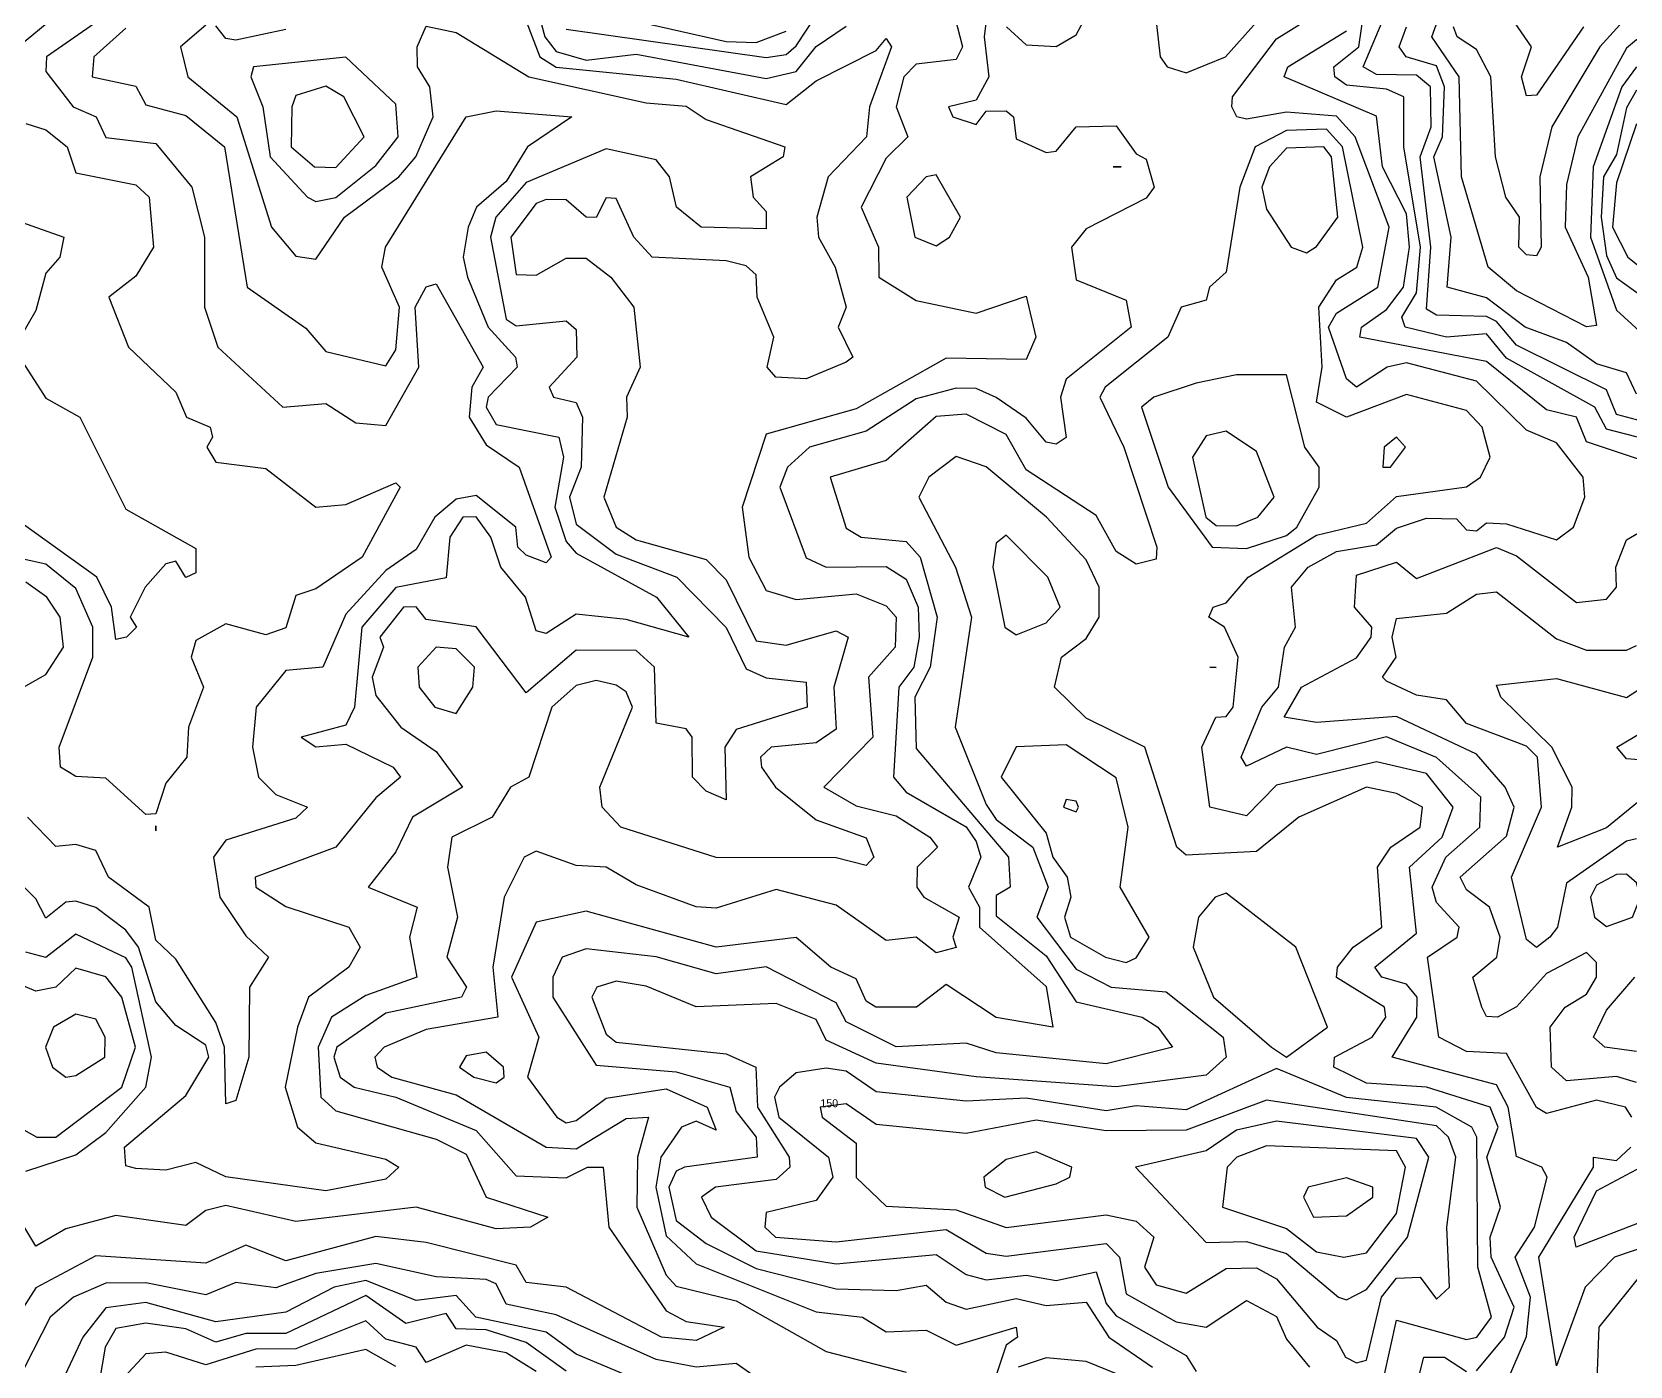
# Model space of a CAD drawing. Header units: metres. Extents: x 310028 to 360472, y 4137098 to 4159193.
# Drawn here: x 314357 to 316753, y 4142064 to 4144065 of the extents above; entities that cross this region are included whole.
import ezdxf

# ---------------------------------------------------------------- set-up
doc = ezdxf.new("R2010")
doc.units = ezdxf.units.M
for name, color, linetype in [('CONTOUR', 254, 'Continuous'), ('CONTOUR_INDEX', 33, 'Continuous'), ('CONTOUR_LABELS', 7, 'Continuous')]:
    doc.layers.add(name, color=color, linetype=linetype)

msp = doc.modelspace()

# ---------------------------------------------------------------- linework, layer by layer
at = {"layer": 'CONTOUR'}
for points, elevation in [([(314529, 4144132.5), (314378.7, 4144027.5), (314377.5, 4144005.6), (314418.7, 4143952.5), (314453.1, 4143937.5), (314467.5, 4143906.6), (314542.5, 4143897.6), (314596.4, 4143832.5), (314615.5, 4143757.5), (314615.3, 4143652.5), (314635.2, 4143592.5), (314732.9, 4143502.5), (314797.5, 4143507.9), (314842.5, 4143478.8), (314887.5, 4143475), (314936.8, 4143562.5), (314931.4, 4143652.5), (314947.5, 4143682.8), (314962.5, 4143687.1), (315033.2, 4143562.5), (315016.2, 4143532.5), (315012, 4143487.5), (315037.5, 4143445.8), (315087, 4143412.5), (315135, 4143277.5), (315127.5, 4143268.9), (315097.5, 4143280.5), (315085, 4143292.5), (315082.1, 4143322.5), (315022.5, 4143370), (314992.5, 4143364.3), (314960.7, 4143337.5), (314932.5, 4143288.8), (314887.5, 4143257.3), (314827.5, 4143191.7), (314792.6, 4143112.5), (314737.5, 4143107.7), (314692.7, 4143052.5), (314687.5, 4142992.5), (314696.5, 4142947.5), (314722.5, 4142921.7), (314769.9, 4142902.5), (314752.5, 4142886), (314647.5, 4142852.9), (314628.9, 4142827.5), (314638.2, 4142767.5), (314677.5, 4142709.5), (314711.4, 4142677.5), (314683, 4142632.5), (314681.8, 4142527.5), (314662.5, 4142462.5), (314647.5, 4142457.4), (314645.2, 4142542.5), (314632.5, 4142579.5), (314572.5, 4142674.8), (314542.5, 4142703), (314532.2, 4142752.5), (314471.5, 4142797.5), (314452.5, 4142837.5), (314422.5, 4142846.7), (314392.5, 4142843.6), (314350, 4142887.5)], 60), ([(315157.5, 4144069.2), (315457.5, 4144026.7), (315487.5, 4144031.2), (315502.5, 4144044), (315562.5, 4144135.5)], 110), ([(316777.5, 4143453.9), (316717.5, 4143469.5), (316700.1, 4143502.5), (316567.5, 4143575.9), (316537.5, 4143612.2), (316477.5, 4143607.4), (316415.8, 4143622.5), (316410.8, 4143637.5), (316432.5, 4143674), (316438.8, 4143742.5), (316413.8, 4143892.5), (316413.6, 4143967.5), (316387.5, 4143979.1), (316327.5, 4143985.2), (316310.2, 4143997.5), (316308.7, 4144012.5), (316346.1, 4144042.5), (316359.3, 4144132.5)], 90), ([(315818, 4144072.5), (315847.5, 4144045.9), (315892.5, 4144043), (315922.5, 4144060.9), (315952.5, 4144117.3)], 120), ([(316876.1, 4144087.5), (316837.5, 4144061.4), (316762.5, 4144053.3), (316747.5, 4144040.5), (316674.4, 4143907.5), (316657.5, 4143836.2), (316655.5, 4143772.5), (316689.9, 4143697.5), (316702.5, 4143624.7), (316687.5, 4143622.6), (316582.5, 4143677), (316540.2, 4143712.5), (316500, 4143847.5), (316496.8, 4143997.5), (316455.4, 4144057.5), (316477.5, 4144119.3)], 60), ([(315790, 4144102.5), (315784.5, 4144057.5), (315791.2, 4143997.5), (315772.5, 4143962.6), (315731.1, 4143952.5), (315737.6, 4143937.5), (315772.5, 4143926.4), (315787.5, 4143946.2), (315817.5, 4143946.9), (315828.4, 4143937.5), (315832.5, 4143904.9), (315877.5, 4143884.2), (315892.5, 4143886), (315922.5, 4143922.7), (315982.5, 4143924.2), (316012.5, 4143882), (316027.5, 4143874.3), (316039.5, 4143832.5), (316027.5, 4143815.7), (315937.5, 4143769.6), (315915.5, 4143742.5), (315922.5, 4143693.2), (315997.5, 4143663), (316004.8, 4143622.5), (315907.5, 4143544.5), (315898.7, 4143517.5), (315907.5, 4143457), (315892.5, 4143447.1), (315877.5, 4143449.9), (315847.5, 4143485.9), (315802.5, 4143516.8), (315772.5, 4143530.4), (315742.5, 4143530.8), (315682.5, 4143514.8), (315607.5, 4143466.5), (315522.5, 4143442.5), (315489.5, 4143412.5), (315477.9, 4143382.5), (315517.5, 4143276.4), (315547.5, 4143262.6), (315637.5, 4143263.3), (315667.5, 4143244.4), (315685.4, 4143202.5), (315686.8, 4143157.5), (315679, 4143112.5), (315656.4, 4143082.5), (315648.7, 4142947.5), (315667.5, 4142925.1), (315757.5, 4142872.9), (315772.5, 4142851.1), (315779.5, 4142827.5), (315760.9, 4142782.5), (315777.5, 4142752.5), (315777.4, 4142722.5), (315877.5, 4142633.5), (315887.5, 4142572.5), (315802.5, 4142586.9), (315727.5, 4142636.8), (315683, 4142602.5), (315621.9, 4142602.5), (315607.5, 4142611.5), (315592.5, 4142645), (315554.5, 4142662.5), (315502.5, 4142707.3), (315382.5, 4142692.4), (315187.5, 4142746.6), (315112.5, 4142730.1), (315075.8, 4142647.5), (315116.8, 4142557.5), (315099.8, 4142497.5), (315143.8, 4142437.5), (315157.5, 4142429), (315172.5, 4142432.5), (315217.5, 4142466.1), (315307.5, 4142480), (315369.2, 4142452.5), (315382.5, 4142418.2), (315352.5, 4142431.8), (315330.6, 4142422.5), (315299.6, 4142377.5), (315292.3, 4142332.5), (315307.5, 4142259.8), (315352.5, 4142217.7), (315532.5, 4142145.6), (315602, 4142137.5), (315637.5, 4142115.7), (315697.5, 4142118.4), (315742.5, 4142095.9), (315832.6, 4142122.5), (315834.4, 4142107.5), (315817.5, 4142095.5), (315786.3, 4142002.5)], 110), ([(315233.4, 4144087.5), (315397.5, 4144050.6), (315442.5, 4144049.4), (315487.5, 4144066)], 120), ([(316755.3, 4142437.5), (316745.8, 4142452.5), (316702.5, 4142463.1), (316627.5, 4142443.2), (316612.5, 4142452.3), (316567.5, 4142533), (316507.5, 4142536.3), (316466, 4142557.5), (316449, 4142677.5), (316493.7, 4142707.5), (316496.5, 4142722.5), (316462.5, 4142759.7), (316455.9, 4142782.5), (316476.8, 4142827.5), (316527.5, 4142872.5), (316529.3, 4142917.5), (316462.5, 4142977.2), (316387.5, 4143008.2), (316282.5, 4142981.3), (316237.5, 4142992.3), (316177.5, 4142963.8), (316169.9, 4142977.5), (316200.5, 4143052.5), (316225.9, 4143082.5), (316234.8, 4143142.5), (316251.1, 4143172.5), (316245.2, 4143232.5), (316270.4, 4143262.5), (316312.5, 4143285.7), (316372.5, 4143296.1), (316402.5, 4143320.7), (316447.5, 4143335.9), (316492.5, 4143335.1), (316507.5, 4143318.4), (316522.5, 4143316.9), (316537.5, 4143328.7), (316567.5, 4143327.3), (316642.5, 4143303.2), (316668, 4143322.5), (316685.2, 4143367.5), (316682.4, 4143397.5), (316642.5, 4143448.7), (316597.5, 4143467.9), (316522.5, 4143541.2), (316417.5, 4143568.9), (316388.7, 4143562.5), (316342.5, 4143532.5), (316327.5, 4143544.8), (316300.6, 4143622.5), (316312.5, 4143643.4), (316374.9, 4143682.5), (316391.5, 4143772.5), (316340.8, 4143907.5), (316312.5, 4143938.7), (316237.5, 4143944.8), (316177.5, 4143934.1), (316163.3, 4143937.5), (316155.8, 4143952.5), (316156.8, 4143967.5), (316222.5, 4144054.8), (316275.9, 4144087.5)], 110), ([(316822.5, 4143467.4), (316732.5, 4143491.3), (316717.5, 4143528.5), (316582.5, 4143595.3), (316552.5, 4143630.7), (316537.5, 4143638.4), (316462.5, 4143640.3), (316447.5, 4143649.4), (316454.3, 4143742.5), (316438, 4143877.5), (316454.4, 4143922.5), (316453.6, 4143982.5), (316432.5, 4144000.2), (316372.5, 4144001.1), (316352.5, 4144012.5), (316390.6, 4144102.5)], 80), ([(316683.1, 4144072.5), (316612.5, 4143970.3), (316597.5, 4143969.4), (316590.2, 4143997.5), (316605.3, 4144042.5), (316573.9, 4144087.5)], 40), ([(314497.5, 4144070.7), (314449.5, 4144027.5), (314447.1, 4143997.5), (314512.5, 4143983.6), (314527.5, 4143955.6), (314587.5, 4143939.6), (314645.6, 4143892.5), (314679.3, 4143682.5), (314767.5, 4143620.6), (314797.5, 4143585.6), (314887.5, 4143564.2), (314902.5, 4143588.2), (314907.9, 4143652.5), (314881.4, 4143712.5), (314886.8, 4143742.5), (315007.8, 4143937.5), (315052.5, 4143946.9), (315166, 4143937.5), (315099.6, 4143892.5), (315067.5, 4143840.7), (315023.1, 4143802.5), (315010.6, 4143772.5), (315003, 4143727.5), (315009.8, 4143697.5), (315040.6, 4143622.5), (315081.7, 4143577.5), (315084.3, 4143562.5), (315040.9, 4143517.5), (315037.9, 4143502.5), (315052.5, 4143476.5), (315146.7, 4143457.5), (315153.8, 4143427.5), (315140.7, 4143352.5), (315157.5, 4143300.9), (315172.5, 4143283.2), (315293.1, 4143217.5), (315341.6, 4143157.5), (315247.5, 4143183.7), (315172.5, 4143191.8), (315127.5, 4143162.7), (315112.5, 4143167.1), (315096.5, 4143217.5), (315059.7, 4143262.5), (315044.8, 4143307.5), (315022.5, 4143337.7), (315002.8, 4143337.5), (314983.1, 4143307.5), (314977.5, 4143246.4), (314902.5, 4143231.7), (314851.2, 4143172.5), (314840.4, 4143052.5), (314827.5, 4143025.7), (314760.4, 4143007.5), (314782.5, 4142993), (314827.5, 4142997), (314898.2, 4142962.5), (314909.3, 4142947.5), (314872.5, 4142916.7), (314812.5, 4142842.7), (314691.2, 4142797.5), (314692.5, 4142782.3), (314737.5, 4142753.5), (314832, 4142722.5), (314849, 4142692.5), (314831.9, 4142662.5), (314771.3, 4142617.5), (314754.7, 4142572.5), (314736.2, 4142482.5), (314754.8, 4142422.5), (314782.5, 4142399.2), (314887.5, 4142374.9), (314907, 4142362.5), (314887.5, 4142344.7), (314797.5, 4142327), (314647.5, 4142348.2), (314602.5, 4142369.8), (314557.5, 4142358.4), (314512.5, 4142360.5), (314497.5, 4142364.7), (314495.2, 4142392.5), (314587.5, 4142470.2), (314621.9, 4142527.5), (314617.5, 4142545.5), (314572.5, 4142575), (314542.5, 4142610.7), (314516.6, 4142692.5), (314497.5, 4142718.1), (314452.5, 4142752.2), (314422.5, 4142761.5), (314407.5, 4142760), (314377.5, 4142736.3), (314362.5, 4142765), (314302.5, 4142824.7)], 70), ([(314617.5, 4144075.1), (314579.6, 4144042.5), (314590.6, 4143997.5), (314663.7, 4143937.5), (314715.7, 4143772.5), (314752.5, 4143728.9), (314782.5, 4143724.5), (314825.3, 4143787.5), (314907, 4143847.5), (314932.1, 4143877.5), (314958.2, 4143937.5), (314953.3, 4143982.5), (314934.5, 4144012.5), (314934.3, 4144042.5), (314947.5, 4144073.5), (314992.5, 4144064.2), (315101.7, 4143997.5), (315277.5, 4143958.5), (315337.5, 4143953.5), (315367.5, 4143933.5), (315485.6, 4143892.5), (315482.8, 4143877.5), (315434.2, 4143847.5), (315437.9, 4143817.5), (315457.5, 4143795.8), (315457.5, 4143769.7), (315360.2, 4143772.5), (315323.1, 4143802.5), (315312.5, 4143847.5), (315292.5, 4143873.4), (315217.5, 4143889.7), (315097.5, 4143839.4), (315052.3, 4143787.5), (315044.3, 4143757.5), (315067.5, 4143634.5), (315082.5, 4143624.3), (315157.5, 4143631.8), (315172.5, 4143618.9), (315173.6, 4143577.5), (315132, 4143532.5), (315138.8, 4143517.5), (315172.5, 4143509.1), (315182.2, 4143487.5), (315179.9, 4143412.5), (315162.9, 4143367.5), (315172.5, 4143326.9), (315232.5, 4143282), (315323.5, 4143247.5), (315397.5, 4143172), (315427.5, 4143110.2), (315457.5, 4143096.6), (315517.5, 4143090.2), (315518.9, 4143052.5), (315412.5, 4143018.8), (315395.6, 4142992.5), (315397.5, 4142913.7), (315367.5, 4142926.5), (315347, 4142947.5), (315346.8, 4143007.5), (315337.5, 4143019.8), (315292.5, 4143028.4), (315290, 4143112.5), (315262.5, 4143137.2), (315172.5, 4143137.8), (315097.5, 4143073.9), (315022.5, 4143172.7), (314947.5, 4143183.8), (314932.5, 4143203.1), (314913.9, 4143202.5), (314878.4, 4143157.5), (314883.7, 4143142.5), (314866.7, 4143097.5), (314872.5, 4143070.1), (314909.6, 4143022.5), (314962.5, 4142985.8), (315002, 4142932.5), (314927.2, 4142887.5), (314902.5, 4142835.3), (314860.9, 4142782.5), (314934, 4142752.5), (314922.7, 4142707.5), (314933.5, 4142647.5), (314857.5, 4142620.3), (314805.7, 4142587.5), (314785.6, 4142542.5), (314789.7, 4142467.5), (314812.5, 4142447.1), (314962.5, 4142404.7), (315007.5, 4142382.3), (315037.6, 4142317.5), (315130.4, 4142287.5), (315104.1, 4142272.5), (315052.5, 4142270), (314932.5, 4142302.8), (314752.5, 4142281), (314647.5, 4142305), (314617.5, 4142297.9), (314587.5, 4142275), (314482.5, 4142290), (314407.5, 4142270.1), (314362.5, 4142244.2), (314318.3, 4142317.5)], 80), ([(315097.5, 4144081.1), (315118.4, 4144027.5), (315142.5, 4144012.3), (315322.5, 4143994), (315487.5, 4143956.1), (315532.5, 4143991.5), (315622.5, 4144037.1), (315637.5, 4144055.3), (315645.5, 4144042.5), (315612.5, 4143952.5), (315607.8, 4143907.5), (315550.7, 4143847.5), (315533.4, 4143787.5), (315536.2, 4143757.5), (315561.2, 4143712.5), (315577.7, 4143652.5), (315565.4, 4143622.5), (315587.5, 4143577.5), (315577.5, 4143569.9), (315517.5, 4143544.8), (315471.9, 4143547.5), (315459.2, 4143562.5), (315468.8, 4143607.5), (315444.2, 4143667.5), (315442.5, 4143700.7), (315427.5, 4143714.5), (315397.5, 4143721.6), (315286.4, 4143727.5), (315259, 4143757.5), (315232.5, 4143815.1), (315217.5, 4143816.4), (315202.5, 4143786.9), (315187.5, 4143787.5), (315157.5, 4143813.4), (315127.5, 4143813.7), (315112.5, 4143807.6), (315074.6, 4143757.5), (315082.5, 4143701.3), (315112.5, 4143700.1), (315157.5, 4143725.8), (315187.5, 4143725.9), (315224.6, 4143697.5), (315259.1, 4143652.5), (315268.7, 4143562.5), (315248.2, 4143517.5), (315249.3, 4143487.5), (315214, 4143367.5), (315232.5, 4143322.5), (315262.5, 4143303.5), (315367.5, 4143273.8), (315397.5, 4143243.6), (315442.5, 4143152), (315487.5, 4143145.3), (315562.5, 4143166.7), (315580.7, 4143157.5), (315559, 4143082.5), (315562.5, 4143019.6), (315532.5, 4142999.2), (315465, 4142992.5), (315449.2, 4142977.5), (315450.4, 4142962.5), (315471.3, 4142932.5), (315532.5, 4142883.4), (315607.5, 4142856.3), (315618.8, 4142827.5), (315607.5, 4142814.8), (315562.5, 4142826.7), (315382.5, 4142827.1), (315239.5, 4142872.5), (315211.7, 4142902.5), (315207.9, 4142932.5), (315256.9, 4143052.5), (315247.5, 4143075.4), (315232.5, 4143085.5), (315202.5, 4143092.6), (315172.5, 4143084.8), (315136, 4143052.5), (315101.6, 4142947.5), (315074.1, 4142932.5), (315046.6, 4142887.5), (314986.3, 4142857.5), (314979.5, 4142812.5), (314994.5, 4142737.5), (314978.8, 4142677.5), (315008.2, 4142632.5), (315000.9, 4142617.5), (314887.5, 4142593.6), (314813.7, 4142542.5), (314809.5, 4142527.5), (314819, 4142497.5), (314839.8, 4142482.5), (314902.5, 4142467.5), (315022.5, 4142417.7), (315082.5, 4142349.9), (315157.5, 4142346.7), (315189.6, 4142362.5), (315213.2, 4142362.5), (315221.4, 4142272.5), (315307.5, 4142147), (315337.5, 4142131), (315394.4, 4142122.5), (315352.5, 4142102.5), (315300.8, 4142107.5), (315157.5, 4142182.7), (315097.5, 4142189.5), (315082.5, 4142215.9), (314947.5, 4142249.7), (314872.5, 4142258.7), (314737.5, 4142222.3), (314677.5, 4142245.8), (314617.5, 4142218.7), (314452.5, 4142229.5), (314362.5, 4142181.8), (314332.5, 4142134.7)], 90), ([(314737.5, 4144068.6), (314662.5, 4144052.8), (314647.5, 4144055.3), (314632.5, 4144074.4)], 80), ([(316042.5, 4144080.9), (316048.4, 4144027.5), (316058.9, 4144012.5)], 120), ([(316058.9, 4144012.5), (316087.5, 4144003.8), (316146.1, 4144027.5), (316192.5, 4144079.8)], 120), ([(316762.5, 4143521.8), (316747.5, 4143553.6), (316702.5, 4143567.2), (316657.5, 4143599.5), (316595.7, 4143622.5), (316537.5, 4143666.2), (316478.6, 4143682.5), (316484.6, 4143757.5), (316458.5, 4143877.5), (316471.4, 4143907.5), (316474.6, 4143982.5), (316462.5, 4144014), (316416.9, 4144027.5), (316406.4, 4144042.5), (316417.5, 4144072.9)], 70), ([(314769.8, 4143817.5), (314782.5, 4143810.7), (314812.5, 4143817), (314872.5, 4143864.7), (314905.8, 4143907.5), (314902.5, 4143956.9), (314827.5, 4144027.2), (314688.8, 4144012.5), (314684.7, 4143997.5), (314703, 4143952.5), (314713.8, 4143877.5), (314769.8, 4143817.5)], 90), ([(316762.5, 4144012.9), (316740.6, 4143982.5), (316697.6, 4143862.5), (316693.6, 4143757.5), (316732.5, 4143647.9), (316807.5, 4143579.4)], 70), ([(316762.5, 4143977.9), (316747.5, 4143951), (316732.5, 4143881), (316713, 4143847.5), (316709.3, 4143787.5), (316717.5, 4143729.7), (316732.5, 4143696.2), (316807.5, 4143642.1)], 80), ([(316558, 4142017.5), (316597.5, 4142108.7), (316603.6, 4142167.5), (316580.8, 4142227.5), (316609.4, 4142272.5), (316628.7, 4142347.5), (316620.6, 4142362.5), (316582.5, 4142378.7), (316569.9, 4142452.5), (316552.5, 4142486.2), (316396.4, 4142527.5), (316433.2, 4142587.5), (316433.6, 4142617.5), (316417.5, 4142637.3), (316380.8, 4142647.5), (316370.3, 4142662.5), (316432.5, 4142713.8), (316422, 4142812.5), (316471.2, 4142857.5), (316487.8, 4142902.5), (316447.5, 4142953), (316372.5, 4142970.3), (316222.5, 4142935.4), (316177.5, 4142889.7), (316123, 4142902.5), (316110.9, 4142992.5), (316131.9, 4143037.5), (316147.5, 4143038.5), (316157.5, 4143052.5), (316165.1, 4143127.5), (316144.9, 4143172.5), (316121.1, 4143187.5), (316127.7, 4143202.5), (316147.5, 4143208.7), (316180, 4143247.5), (316282.5, 4143310.6), (316357.5, 4143328.5), (316402.5, 4143368.2), (316507.5, 4143383.1), (316528.4, 4143397.5), (316543, 4143427.5), (316531.1, 4143472.5), (316507.5, 4143497.2), (316417.5, 4143521.5), (316327.5, 4143487.1), (316282.5, 4143510), (316291.2, 4143562.5), (316286.3, 4143652.5), (316312.5, 4143693.2), (316343, 4143712.5), (316352.2, 4143742.5), (316321.7, 4143892.5), (316297.5, 4143919), (316237.5, 4143917.2), (316190.7, 4143892.5), (316167.6, 4143832.5), (316147.5, 4143704.9), (316122.4, 4143682.5), (316117.5, 4143663), (316079.9, 4143652.5), (316060, 4143607.5), (315965.8, 4143532.5), (315957.9, 4143517.5), (315993.9, 4143442.5), (316043.5, 4143292.5), (316042.5, 4143274.2), (316012.5, 4143267.1), (315982.5, 4143285.8), (315952.5, 4143340), (315847.5, 4143408.5), (315817.5, 4143461.3), (315757.5, 4143491.6), (315712.5, 4143488.2), (315637.5, 4143422.6), (315553.4, 4143397.5), (315577.5, 4143320.9), (315600.2, 4143307.5), (315667.5, 4143301.1), (315688.5, 4143277.5), (315713.9, 4143187.5), (315703.3, 4143112.5), (315680.6, 4143067.5), (315682.5, 4142990.5), (315820.8, 4142827.5), (315823.2, 4142782.5), (315802.5, 4142770.1), (315802.5, 4142739.8), (315877.5, 4142679.8), (315922.5, 4142610.6), (316021.2, 4142587.5), (316045, 4142572.5), (316066.6, 4142542.5), (315967.5, 4142517.8), (315802.5, 4142534.3), (315757.5, 4142548.7), (315652.5, 4142543), (315577.5, 4142580.4), (315562.5, 4142609.1), (315457.5, 4142662.9), (315382.5, 4142652.5), (315292.5, 4142678.2), (315187.5, 4142690), (315151.6, 4142677.5), (315137.5, 4142647.5), (315137.7, 4142617.5), (315202.5, 4142515.5), (315322.5, 4142505.4), (315402.9, 4142482.5), (315412.5, 4142446.1), (315442.7, 4142407.5), (315443.9, 4142377.5), (315335.2, 4142362.5), (315322.5, 4142356.9), (315311.6, 4142332.5), (315322.5, 4142282.6), (315367.5, 4142248.3), (315442.5, 4142210.5), (315562.5, 4142180.1), (315652.5, 4142177.7), (315697.5, 4142185.9), (315727.5, 4142160.1), (315757.5, 4142149.6), (315832.5, 4142165.8), (315877.5, 4142155.3), (315937.5, 4142160.4), (315971.2, 4142107.5), (316037, 4142062.5)], 120), ([(316762.5, 4143927.3), (316732.5, 4143838.6), (316726.4, 4143772.5), (316749.3, 4143727.5), (316822.5, 4143669.3)], 90), ([(316244.7, 4143742.5), (316267.5, 4143733.9), (316282.5, 4143743.3), (316314.8, 4143787.5), (316305, 4143877.5), (316293.5, 4143892.5), (316237.5, 4143890.5), (316212.2, 4143862.5), (316200.5, 4143832.5), (316207.5, 4143799.3), (316244.7, 4143742.5)], 130), ([(315680.3, 4143757.5), (315712.5, 4143744.4), (315732.6, 4143757.5), (315748.9, 4143787.5), (315712.5, 4143850.5), (315697.5, 4143847.5), (315668.6, 4143817.5), (315680.3, 4143757.5)], 110), ([(315977.8, 4143862.5), (315989.9, 4143862.5), (315977.8, 4143862.5)], 110), ([(314332.5, 4143782.7), (314404.4, 4143757.5), (314398.7, 4143727.5), (314377.5, 4143703.4), (314362.5, 4143647.3), (314339.5, 4143607.5)], 40), ([(314337.8, 4143577.5), (314377.5, 4143515.6), (314428.3, 4143487.5), (314497.5, 4143349.3), (314602.5, 4143290.3), (314602.5, 4143253.8), (314587.5, 4143246.7), (314572.5, 4143271.4), (314557.5, 4143267.3), (314526.2, 4143232.5), (314504, 4143187.5), (314513.3, 4143172.5), (314498.4, 4143157.5), (314482.5, 4143154.1), (314475.9, 4143202.5), (314453.7, 4143247.5), (314265.4, 4143382.5)], 40), ([(316126.1, 4143292.5), (316177.5, 4143290.2), (316237.5, 4143310.1), (316253.2, 4143322.5), (316286.5, 4143382.5), (316286.6, 4143412.5), (316265.1, 4143442.5), (316237.5, 4143551), (316162.5, 4143551), (316102.5, 4143538.2), (316038.9, 4143517.5), (316020.5, 4143502.5), (316060.3, 4143382.5), (316126.1, 4143292.5)], 130), ([(316116.9, 4143337.5), (316132.5, 4143325.1), (316162.5, 4143324.5), (316194.6, 4143337.5), (316219.2, 4143367.5), (316192.5, 4143436), (316147.5, 4143466.4), (316117.5, 4143459.2), (316097, 4143427.5), (316116.9, 4143337.5)], 140), ([(316382.1, 4143412.5), (316393.8, 4143412.5), (316416.3, 4143442.5), (316402.5, 4143457.5), (316384.1, 4143442.5), (316382.1, 4143412.5)], 130), ([(316522.5, 4142057.1), (316564.7, 4142107.5), (316579.1, 4142152.5), (316544.5, 4142227.5), (316543.2, 4142257.5), (316558.6, 4142302.5), (316538, 4142377.5), (316555.2, 4142422.5), (316543.1, 4142452.5), (316447.5, 4142482.8), (316357.5, 4142488.6), (316308.5, 4142512.5), (316309.6, 4142527.5), (316366.3, 4142557.5), (316386.9, 4142587.5), (316384.5, 4142602.5), (316312.5, 4142647.1), (316314, 4142662.5), (316337.9, 4142692.5), (316380.9, 4142722.5), (316374.2, 4142812.5), (316394.3, 4142842.5), (316438.1, 4142872.5), (316441.4, 4142902.5), (316402.5, 4142922.9), (316357.5, 4142932.4), (316256.2, 4142887.5), (316192.5, 4142835.8), (316087.5, 4142830.7), (316073.5, 4142842.5), (316025.3, 4142992.5), (315937.5, 4143036.2), (315889.8, 4143082.5), (315900.3, 4143127.5), (315937.5, 4143155.2), (315956.8, 4143187.5), (315956.6, 4143232.5), (315937.5, 4143273.5), (315878, 4143337.5), (315787.5, 4143412.7), (315742.5, 4143428.6), (315701.6, 4143397.5), (315686.4, 4143367.5), (315741.2, 4143262.5), (315765.4, 4143187.5), (315740.9, 4143022.5), (315787.5, 4142906.5), (315802.5, 4142884.2), (315857.4, 4142842.5), (315880.3, 4142782.5), (315863.5, 4142737.5), (315922.5, 4142659.7), (315975, 4142632.5), (316057.5, 4142625.5), (316142.7, 4142557.5), (316147.3, 4142527.5), (316117.5, 4142500.8), (315982.5, 4142482.9), (315772.5, 4142498.1), (315622.5, 4142518.4), (315547.5, 4142553.1), (315532.5, 4142583.9), (315472.5, 4142608.1), (315352.5, 4142603), (315277.5, 4142634.3), (315232.5, 4142641.7), (315203.7, 4142632.5), (315196.2, 4142617.5), (315217.5, 4142562.3), (315232.5, 4142550), (315397.5, 4142532.8), (315441.9, 4142512.5), (315444.5, 4142452.5), (315492.2, 4142377.5), (315493.1, 4142362.5), (315472.5, 4142344.4), (315381.7, 4142332.5), (315360.5, 4142317.5), (315375.3, 4142287.5), (315442.5, 4142237.4), (315562.5, 4142217.5), (315712.5, 4142231.6), (315757.5, 4142201.8), (315787.5, 4142193.9), (315847.5, 4142200.8), (315892.5, 4142192.7), (315952.5, 4142205.8), (315967.5, 4142158), (315982.5, 4142139.5), (316087.5, 4142080), (316102.5, 4142056.3)], 130), ([(315815.3, 4143172.5), (315832.5, 4143160.8), (315877.5, 4143178.9), (315898.5, 4143202.5), (315880.1, 4143247.5), (315817.5, 4143310.6), (315802.5, 4143298.3), (315797.5, 4143262.5), (315815.3, 4143172.5)], 140), ([(314317.5, 4143067.4), (314377.5, 4143101.7), (314404.2, 4143142.5), (314398.9, 4143187.5), (314378.9, 4143217.5), (314347.5, 4143240)], 60), ([(316762.5, 4142855), (316747.5, 4142851.3), (316657.5, 4142788.5), (316644.2, 4142722.5), (316632.8, 4142707.5), (316612.5, 4142692.1), (316597.5, 4142704.3), (316575.3, 4142797.5), (316620.2, 4142902.5), (316613.9, 4142977.5), (316597.5, 4142994.1), (316507.5, 4143028.2), (316477.5, 4143063.4), (316432.5, 4143070.5), (316387.5, 4143091.6), (316381.7, 4143097.5), (316402.3, 4143127.5), (316396.3, 4143157.5), (316402.5, 4143185.6), (316477.5, 4143193.4), (316522.5, 4143221.7), (316552.5, 4143225.6), (316642.5, 4143155), (316687.5, 4143137.9), (316747.5, 4143138), (316762.5, 4143144.9)], 90), ([(314960.9, 4143052.5), (314992.5, 4143043.1), (315017.8, 4143082.5), (315020, 4143112.5), (314992.5, 4143139.9), (314962.5, 4143142.6), (314935.4, 4143112.5), (314937.4, 4143082.5), (314960.9, 4143052.5)], 90), ([(316132.5, 4143111.8), (316122.6, 4143112.5), (316132.5, 4143111.8)], 120), ([(316777.5, 4142920.7), (316717.5, 4142871.5), (316643.9, 4142842.5), (316665.7, 4142902.5), (316666.2, 4142932.5), (316635.4, 4142992.5), (316559.2, 4143067.5), (316552.5, 4143085.4), (316642.5, 4143095.3), (316747.5, 4143067.2), (316822.5, 4143115.6)], 80), ([(316867.5, 4142965.4), (316747.5, 4142974.9), (316732.9, 4142992.5), (316809, 4143037.5)], 70), ([(315966.3, 4142677.5), (315997.5, 4142669.8), (316012.5, 4142676.5), (316031.7, 4142707.5), (315988.3, 4142782.5), (316000.4, 4142872.5), (315982.5, 4142946.5), (315907.5, 4142996), (315832.5, 4142993.1), (315809.8, 4142947.5), (315877.5, 4142863.6), (315887.5, 4142827.5), (315908.7, 4142797.5), (315914.1, 4142767.5), (315904.8, 4142737.5), (315914, 4142707.5), (315966.3, 4142677.5)], 140), ([(316215.1, 4142542.5), (316237.5, 4142527.8), (316299.4, 4142572.5), (316251.6, 4142692.5), (316147.5, 4142773.6), (316130.8, 4142767.5), (316106, 4142737.5), (316097.6, 4142692.5), (316128.3, 4142617.5), (316215.1, 4142542.5)], 140), ([(314347.5, 4142356.8), (314422.5, 4142381.3), (314467.5, 4142414.5), (314527.3, 4142482.5), (314535.9, 4142527.5), (314506.2, 4142662.5), (314497.5, 4142676.5), (314422.5, 4142712.3), (314377.5, 4142677.1), (314347.5, 4142685.2)], 80), ([(314302.5, 4142442), (314364.2, 4142407.5), (314392.5, 4142407.5), (314491.3, 4142482.5), (314512.1, 4142542.5), (314491.5, 4142617.5), (314467.5, 4142648.1), (314422.5, 4142661), (314392.5, 4142632.4), (314362.5, 4142626.7), (314312, 4142647.5)], 90), ([(316762.5, 4142536.1), (316714.8, 4142542.5), (316697.8, 4142557.5), (316717.5, 4142598.2), (316759.8, 4142647.5)], 90), ([(315019.3, 4142497.5), (315052.5, 4142489), (315064.7, 4142497.5), (315063.6, 4142512.5), (315037.5, 4142534.9), (315007.5, 4142529.5), (314997.9, 4142512.5), (315019.3, 4142497.5)], 110), ([(316383.7, 4142047.5), (316402.5, 4142133.2), (316507.5, 4142104), (316523, 4142107.5), (316545.2, 4142137.5), (316524.4, 4142212.5), (316523.3, 4142407.5), (316515.7, 4142422.5), (316462.2, 4142452.5), (316327.5, 4142467.1), (316222.5, 4142510.4), (316087.5, 4142448.6), (316012.5, 4142454.5), (315967.5, 4142447.3), (315847.5, 4142466.1), (315757.5, 4142461.5), (315622.5, 4142475.6), (315577.5, 4142506.5), (315547.5, 4142511.2), (315502.5, 4142504.2), (315477.7, 4142482.5), (315470, 4142467.5), (315476.7, 4142437.5), (315550.9, 4142377.5), (315557.5, 4142347.5), (315532.5, 4142312.8), (315457.5, 4142294.5), (315455.3, 4142272.5), (315471.4, 4142257.5), (315562.5, 4142250.6), (315727.5, 4142269), (315787.5, 4142233.7), (315817.5, 4142229.1), (315967.5, 4142248), (315987.4, 4142227.5), (315997.5, 4142172.7), (316072.5, 4142130.8), (316117.5, 4142122.9), (316177.5, 4142162.8), (316222.5, 4142138.9), (316237.5, 4142104.5), (316272.1, 4142062.5)], 140), ([(316315.8, 4142167.5), (316327.5, 4142163.6), (316357.5, 4142179.3), (316419.2, 4142257.5), (316451.3, 4142377.5), (316432.5, 4142405.8), (316222.5, 4142431.4), (316162.5, 4142417.9), (316117.5, 4142387.4), (316011.4, 4142362.5), (316117.5, 4142249.9), (316177.5, 4142251.2), (316237.5, 4142233), (316315.8, 4142167.5)], 160), ([(315815.3, 4142317.5), (315892.5, 4142337.7), (315912.9, 4142347.5), (315915.6, 4142362.5), (315862.5, 4142385.7), (315817.5, 4142374.3), (315783.9, 4142347.5), (315786.1, 4142332.5), (315815.3, 4142317.5)], 160), ([(316323.8, 4142227.5), (316357.5, 4142234.4), (316402.5, 4142293.2), (316415.9, 4142362.5), (316402.5, 4142387.1), (316207.5, 4142394.9), (316163.4, 4142377.5), (316148.9, 4142362.5), (316141.6, 4142302.5), (316237.5, 4142270.9), (316282.5, 4142235.7), (316323.8, 4142227.5)], 170), ([(316807.5, 4142254.3), (316729.6, 4142227.5), (316685.4, 4142182.5), (316642.5, 4142064.9), (316616.1, 4142227.5), (316697.8, 4142362.5), (316698.2, 4142377.5), (316732.5, 4142372.5), (316754.2, 4142392.5)], 110), ([(316278.3, 4142287.5), (316327.5, 4142289.6), (316367.1, 4142317.5), (316367.3, 4142332.5), (316327.5, 4142346.8), (316270.2, 4142332.5), (316263.4, 4142317.5), (316278.3, 4142287.5)], 180), ([(315277.5, 4142038.1), (315172.5, 4142082.2), (315127.5, 4142115.2), (315022.2, 4142137.5), (314992.5, 4142170.2), (314932.5, 4142162.9), (314857.5, 4142192.8), (314809.6, 4142182.5), (314737.5, 4142145.2), (314632.5, 4142130.7), (314527.5, 4142159.8), (314467.5, 4142151.6), (314432.9, 4142107.5), (314383.7, 4142002.5)], 110), ([(316777.5, 4142211.7), (316705.8, 4142122.5), (316701.9, 4142017.5)], 120), ([(315157.5, 4142056.7), (315097.5, 4142099.8), (315037.5, 4142118.5), (314992.5, 4142120.4), (314977.5, 4142143), (314917.5, 4142128.3), (314857.5, 4142170), (314737.5, 4142113.4), (314677.5, 4142113.2), (314632.5, 4142100.1), (314587.5, 4142120.1), (314527.5, 4142128.8), (314482.5, 4142120.7), (314466.2, 4142092.5), (314443.3, 4141957.5)], 120), ([(315112.5, 4142056), (315067.5, 4142084.4), (315007.5, 4142095.8), (314947.5, 4142069.9), (314932.5, 4142092.5), (314887.5, 4142104.7), (314857.5, 4142132.1), (314752.5, 4142090.1), (314692.5, 4142089.9), (314617.5, 4142066.4), (314557.5, 4142085.2), (314527.5, 4142082.7), (314482.5, 4142034.3)], 130), ([(314902.5, 4142063.7), (314857.5, 4142089.1), (314752.5, 4142065.4), (314692.5, 4142062.7)], 140), ([(316012.5, 4142040.8), (315937.5, 4142071.2), (315877.5, 4142076.9), (315835.4, 4142062.5)], 120), ([(316409.3, 4141942.5), (316443.6, 4142077.5), (316474.8, 4142077.5), (316507.5, 4142056.4)], 130)]:
    msp.add_lwpolyline(points, dxfattribs=dict(at, elevation=elevation))
at = {"layer": 'CONTOUR_INDEX'}
for points, elevation in [([(315709.2, 4144207.5), (315751.8, 4144042.5), (315742.5, 4144023.6), (315682.5, 4144016.7), (315663.8, 4143997.5), (315652.4, 4143952.5), (315670.1, 4143907.5), (315637.5, 4143875.6), (315600.2, 4143802.5), (315626.2, 4143742.5), (315626.5, 4143697.5), (315682.5, 4143662.5), (315772.5, 4143643.3), (315847.5, 4143668.8), (315862.1, 4143607.5), (315847.5, 4143573.6), (315727.5, 4143576), (315592.5, 4143499.7), (315457.5, 4143462.1), (315421.7, 4143352.5), (315431.6, 4143277.5), (315457.5, 4143227.2), (315502.5, 4143214), (315592.5, 4143222.4), (315637.5, 4143204.6), (315652.7, 4143187.5), (315650.9, 4143142.5), (315611.1, 4143097.5), (315617.6, 4143007.5), (315544.1, 4142932.5), (315592.5, 4142904.5), (315652.5, 4142889.6), (315703, 4142857.5), (315714.2, 4142842.5), (315684.1, 4142812.5), (315683.6, 4142782.5), (315694.1, 4142767.5), (315747, 4142737.5), (315737.4, 4142707.5), (315742.5, 4142692.1), (315712.5, 4142684.1), (315682.5, 4142707.5), (315637.5, 4142702.5), (315562.5, 4142755.5), (315472.5, 4142778.9), (315382.5, 4142751.3), (315352.5, 4142753.1), (315262.5, 4142785.9), (315217.5, 4142812.4), (315172.5, 4142815.2), (315112.5, 4142836.5), (315094.5, 4142827.5), (315064.9, 4142767.5), (315047.7, 4142662.5), (315055, 4142587.5), (314947.5, 4142569.1), (314884.9, 4142542.5), (314871, 4142527.5), (314874.3, 4142512.5), (314896.2, 4142497.5), (314992.5, 4142471.2), (315127.5, 4142392.5), (315172.5, 4142390.4), (315247.5, 4142435.4), (315281.2, 4142437.5), (315264.4, 4142377.5), (315263.8, 4142302.5), (315307.5, 4142200.5), (315322.5, 4142184), (315412.5, 4142162.1), (315547.5, 4142086.2), (315667.5, 4142055.2)], 100), ([(315097.5, 4144161.8), (315125.7, 4144057.5), (315142.5, 4144035.8), (315187.5, 4144022.9), (315262.5, 4144031.5), (315457.5, 4143995.1), (315502.5, 4144005.7), (315532.5, 4144043), (315577.5, 4144073.8)], 100), ([(314390.9, 4144087.5), (314336.7, 4144042.5)], 50), ([(316747.5, 4144086.6), (316707.3, 4144042.5), (316635.6, 4143922.5), (316617.7, 4143847.5), (316619.8, 4143742.5), (316612.5, 4143729.1), (316597.5, 4143730.6), (316586.2, 4143742.5), (316587.2, 4143787.5), (316566.6, 4143817.5), (316550.9, 4143877.5), (316544, 4143997.5), (316522.5, 4144038.5), (316493.7, 4144057.5), (316487.9, 4144072.5)], 50), ([(316792.5, 4143415.2), (316687.5, 4143450.4), (316672.5, 4143487.4), (316627.5, 4143498.2), (316537.5, 4143570.6), (316347.8, 4143607.5), (316350, 4143622.5), (316387.5, 4143648.7), (316413.2, 4143682.5), (316422.1, 4143742.5), (316417.5, 4143792.2), (316381.7, 4143862.5), (316372.5, 4143938.7), (316234, 4143997.5), (316239.7, 4144012.5), (316327.5, 4144066.5)], 100), ([(314780.2, 4143862.5), (314812.5, 4143861.6), (314854.6, 4143907.5), (314824.4, 4143967.5), (314797.5, 4143983.9), (314752.5, 4143969.5), (314746.1, 4143952.5), (314745.1, 4143892.5), (314780.2, 4143862.5)], 100), ([(314347.5, 4143927.8), (314377.5, 4143918.3), (314409.6, 4143892.5), (314422.5, 4143853.6), (314512.5, 4143835.8), (314532.3, 4143817.5), (314539, 4143742.5), (314512.5, 4143698.7), (314471.7, 4143667.5), (314501.4, 4143592.5), (314572.5, 4143524.9), (314588.4, 4143487.5), (314623.8, 4143472.5), (314627.5, 4143457.5), (314618.8, 4143442.5), (314632.5, 4143419.9), (314707.5, 4143410.2), (314782.5, 4143352.3), (314827.5, 4143356.3), (314902.5, 4143388.9), (314908.7, 4143382.5), (314852, 4143277.5), (314782.5, 4143229.7), (314752.5, 4143220), (314737.5, 4143171.6), (314707.5, 4143160.7), (314647.5, 4143177.2), (314602.5, 4143152.4), (314595.2, 4143127.5), (314613.8, 4143082.5), (314591.4, 4143022.5), (314589.1, 4142977.5), (314557.5, 4142938.7), (314542.5, 4142892.7), (314527.5, 4142891.6), (314467.5, 4142945.8), (314422.5, 4142948.3), (314399.5, 4142962.5), (314397.6, 4142992.5), (314447.9, 4143127.5), (314448, 4143172.5), (314422.5, 4143230.6), (314377.5, 4143267), (314302.5, 4143283.3)], 50), ([(316762.5, 4142489.4), (316732.5, 4142498.7), (316657.5, 4142492.3), (316635.2, 4142512.5), (316632.9, 4142572.5), (316655.4, 4142602.5), (316687.5, 4142621.9), (316702.5, 4142647.5), (316702.5, 4142669.8), (316687.5, 4142684.6), (316627.5, 4142653), (316582.5, 4142603.2), (316554.1, 4142587.5), (316537.5, 4142588.7), (316530.4, 4142602.5), (316517.3, 4142647.5), (316553.1, 4142677.5), (316557.9, 4142707.5), (316541.9, 4142752.5), (316507.5, 4142778.3), (316498.1, 4142797.5), (316567.5, 4142859), (316579, 4142902.5), (316565.6, 4142932.5), (316522.5, 4142982.1), (316402.5, 4143038.3), (316282.5, 4143029.4), (316234.2, 4143037.5), (316260.3, 4143082.5), (316342.5, 4143126.6), (316364.9, 4143157.5), (316365.8, 4143172.5), (316339.8, 4143202.5), (316342.5, 4143250.6), (316402.5, 4143269.9), (316432.5, 4143245.4), (316552.5, 4143292.1), (316582.5, 4143279.5), (316672.5, 4143209.5), (316717.5, 4143214.3), (316732.3, 4143232.5), (316731.3, 4143262.5), (316747.5, 4143303.4), (316857, 4143367.5)], 100), ([(315903.3, 4142902.5), (315922.5, 4142895.4), (315925.8, 4142902.5), (315922.5, 4142911.7), (315907.5, 4142914.2), (315903.3, 4142902.5)], 150), ([(314542.5, 4142866.8), (314542.5, 4142874.7), (314542.5, 4142866.8)], 50), ([(316699.7, 4142737.5), (316717.5, 4142723.6), (316756.5, 4142737.5), (316768.7, 4142767.5), (316762.5, 4142788.9), (316747.5, 4142802.1), (316732.5, 4142801.7), (316702.5, 4142785.5), (316693.3, 4142767.5), (316699.7, 4142737.5)], 100), ([(314387.3, 4142512.5), (314407.5, 4142497.8), (314422.5, 4142500.1), (314465.8, 4142527.5), (314466.5, 4142557.5), (314452.5, 4142584.6), (314422.5, 4142591.9), (314388.9, 4142572.5), (314377.2, 4142542.5), (314387.3, 4142512.5)], 100), ([(316326.2, 4142077.5), (316342.5, 4142069.1), (316357.5, 4142073.1), (316380.2, 4142167.5), (316402.5, 4142196.3), (316438, 4142197.5), (316462.5, 4142164.7), (316482, 4142182.5), (316477.9, 4142272.5), (316491.6, 4142377.5), (316480.8, 4142407.5), (316462.5, 4142424.7), (316207.5, 4142463.2), (316087.5, 4142418.3), (315967.5, 4142417.3), (315862.5, 4142432.9), (315757.5, 4142413.3), (315622.5, 4142426.8), (315577.5, 4142457.6), (315538.7, 4142452.5), (315541.5, 4142437.5), (315592.5, 4142398.7), (315592.5, 4142347), (315637.5, 4142304), (315742.5, 4142298.5), (315817.5, 4142272.1), (315967.5, 4142291.4), (316012.5, 4142281.7), (316038.8, 4142257.5), (316024.7, 4142212.5), (316042.5, 4142186.2), (316087.5, 4142173.7), (316147.5, 4142210.7), (316192.5, 4142211.5), (316222.5, 4142195.3), (316283.8, 4142122.5), (316312.5, 4142102.7), (316326.2, 4142077.5)], 150), ([(316792.5, 4142289.3), (316671.8, 4142242.5), (316669.2, 4142257.5), (316702.5, 4142327.2), (316777.5, 4142367.3)], 100), ([(315442.5, 4142047.4), (315412.5, 4142068.3), (315352.5, 4142062.8), (315292.5, 4142074.2), (315142.5, 4142141.3), (315067.5, 4142157.4), (315052.5, 4142187.6), (315037.5, 4142194.3), (314962.5, 4142198.3), (314872.5, 4142218.1), (314782.5, 4142203.4), (314722.5, 4142181.6), (314662.5, 4142189.6), (314617.5, 4142171.1), (314527.5, 4142189.2), (314467.5, 4142188.5), (314418.8, 4142167.5), (314383.9, 4142137.5), (314332.5, 4142037)], 100)]:
    msp.add_lwpolyline(points, dxfattribs=dict(at, elevation=elevation))

# ---------------------------------------------------------------- texts
at = {"layer": 'CONTOUR_LABELS'}
msp.add_text('150', height=12, dxfattribs=at).set_placement((315538.7, 4142452.5))

doc.saveas('drawing.dxf')
